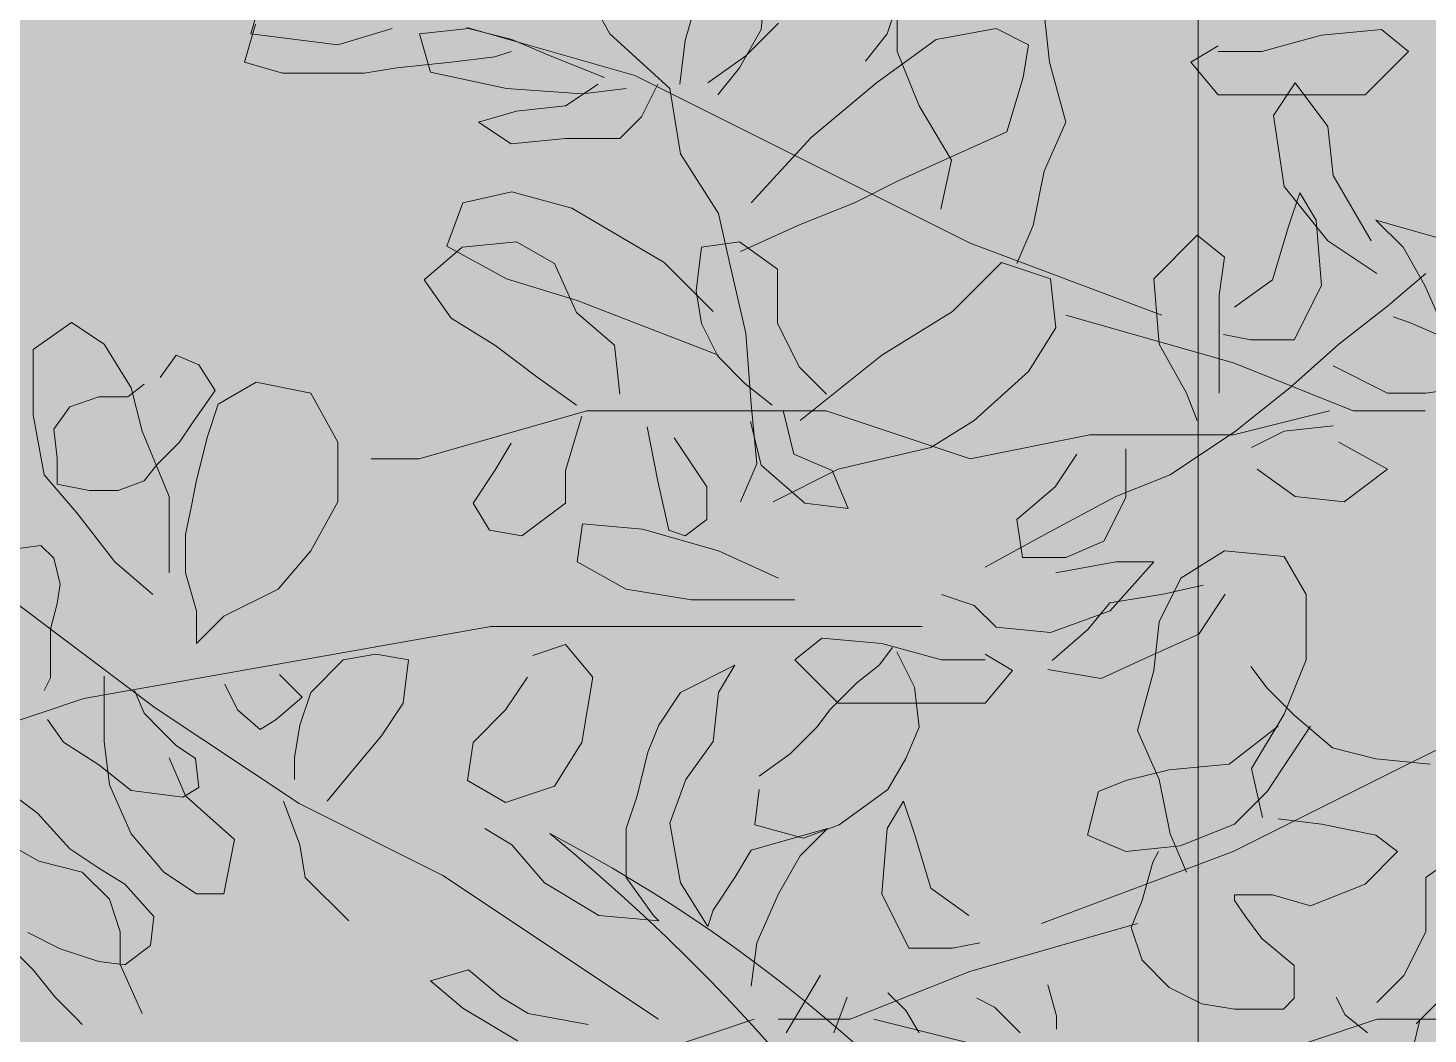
# Model space of a CAD drawing. Header units: centimetres. Extents: x -4381 to 5639, y -3920 to 4826.
# Drawn here: x 56.076 to 56.4155, y 6.8511 to 7.0951 of the extents above; entities that cross this region are included whole.
import ezdxf
from ezdxf.xclip import XClip

# ---------------------------------------------------------------- set-up
doc = ezdxf.new("R2010")
doc.units = ezdxf.units.CM
doc.header["$MEASUREMENT"] = 0
doc.header["$XCLIPFRAME"] = 0
doc.set_wipeout_variables(frame=1)
doc.linetypes.add('Wipeout_Contour', pattern=[100, 0, -100])
for name, color, linetype, lineweight, true_color in [('00-TREES_Pen_No__185', 7, 'Continuous', 5, 0xbce39b), ('Dalles_Pen_No__178', 7, 'Continuous', 5, 0xbda888), ('MURS CLOTURE_Pen_No__184', 7, 'Continuous', 5, 0xc5d295), ('MURS CLOTURE_Pen_No__185', 7, 'Continuous', 5, 0xbce39b)]:
    doc.layers.add(name, color=color, linetype=linetype, lineweight=lineweight, true_color=true_color)
doc.layers.add('0_Pen_No__1', color=7, linetype='Continuous', lineweight=5)
doc.layers.add('Dalles', color=7, linetype='Continuous')
doc.layers.add('Drawing & Figure', color=7, linetype='Continuous')

# ---------------------------------------------------------------- blocks, each defined once
blk = doc.blocks.new('Drawing_10_10', base_point=(-363.0918638569745, 10.61787171324874))
at = {"color": 254, "linetype": 'Wipeout_Contour', "lineweight": 0, "ltscale": 226.7238489884652}
blk.add_wipeout([(56.66688214230496, 7.3178717132487385), (55.82989629262052, 7.3178717132487385), (55.82989629262052, 6.287020363099307), (56.27469669636005, 6.287020363099307)], dxfattribs=at).dxf.layer = 'Dalles'
at = {"layer": 'Dalles_Pen_No__178', "linetype": 'Continuous', "ltscale": 10}
blk.add_hatch(color=256, dxfattribs=at).paths.add_polyline_path([(56.66688214230496, 7.317871713248739), (55.82989629262052, 7.317871713248739), (55.82989629262052, 6.287020363099308), (56.27469669636005, 6.287020363099308)])
at = {"layer": '0_Pen_No__1', "linetype": 'Continuous', "ltscale": 10}
for p, q in [((56.25517173139131, 7.109194492693802), (56.25385253239736, 7.094676773072328)), ((56.21712539384978, 7.093630411714094), (56.20921165115013, 7.108148131335571)), ((56.13271189650957, 7.102869158463763), (56.13007349852167, 7.093630411714094)), ((56.23538664901018, 7.092036923820419), (56.23802504699808, 7.101275670570089)), ((56.13118879492085, 7.095996697698283), (56.12855112256496, 7.086757950948612)), ((56.25801330634196, 7.096270260966003), (56.25009956364231, 7.088351438842287)), ((56.13007349852167, 7.093630411714094), (56.15117705426474, 7.090990562462187)), ((56.15117705426474, 7.090990562462187), (56.16436686730815, 7.094950336340049)), ((56.18283202506331, 7.094950336340049), (56.17096141101386, 7.093630411714094)), ((56.17096141101386, 7.093630411714094), (56.17359980900174, 7.084391664964426)), ((56.18248517296259, 7.095210112599583), (56.22314813953171, 7.083584762169449)), ((56.19338416575085, 7.092310487088141), (56.18283202506331, 7.094950336340049)), ((56.20261710744444, 7.088351438842287), (56.19338416575085, 7.092310487088141)), ((56.23163368025514, 7.080432616718574), (56.21712539384978, 7.093630411714094)), ((56.25385253239736, 7.094676773072328), (56.24857646205359, 7.085438026322659)), ((56.18922339180625, 7.088077875574567), (56.19318026315607, 7.089397800200521)), ((56.23406817564825, 7.081478978076807), (56.23538664901018, 7.092036923820419)), ((56.12855112256496, 7.086757950948612), (56.13778333862655, 7.084118101696705)), ((56.15756842100767, 7.084118101696705), (56.16548216370732, 7.085438026322659)), ((56.16548216370732, 7.085438026322659), (56.17867125111871, 7.086757950948612)), ((56.17867125111871, 7.086757950948612), (56.18922339180625, 7.088077875574567)), ((56.21580619485584, 7.083071740338472), (56.20261710744444, 7.088351438842287)), ((56.25009956364231, 7.088351438842287), (56.24086662194873, 7.081752541344527)), ((56.24857646205359, 7.085438026322659), (56.24330039170983, 7.078839128824899)), ((56.13778333862655, 7.084118101696705), (56.14701628032014, 7.084118101696705)), ((56.14701628032014, 7.084118101696705), (56.15756842100767, 7.084118101696705)), ((56.17359980900174, 7.084391664964426), (56.1920649667569, 7.080432616718574)), ((56.22314813953171, 7.083584762169449), (56.26961906470782, 7.060333335677176)), ((56.1920649667569, 7.080432616718574), (56.21053085014408, 7.079112692092619)), ((56.21428381889913, 7.081478978076807), (56.20637007619948, 7.07619927957299)), ((56.21053085014408, 7.079112692092619), (56.22108226519961, 7.080432616718574)), ((56.22483523395466, 7.073559430321081), (56.22879210530448, 7.081478978076807)), ((56.23427207824302, 7.064594972471144), (56.23163368025514, 7.080432616718574)), ((56.20637007619948, 7.07619927957299), (56.19449873651801, 7.074879354947036)), ((56.19449873651801, 7.074879354947036), (56.18526652045644, 7.072240231327137)), ((56.18526652045644, 7.072240231327137), (56.19318026315607, 7.066960532823321)), ((56.21955916361089, 7.068280457449276), (56.22483523395466, 7.073559430321081)), ((56.25141876263626, 7.052716376469567), (56.26592704904161, 7.068554020716997)), ((56.19318026315607, 7.066960532823321), (56.20637007619948, 7.068280457449276)), ((56.20637007619948, 7.068280457449276), (56.21955916361089, 7.068280457449276)), ((56.24350501993661, 7.05007652721766), (56.23427207824302, 7.064594972471144)), ((56.19338416575085, 7.055356225721475), (56.18151355170138, 7.052716376469567)), ((56.20789245215619, 7.051396451843613), (56.19338416575085, 7.055356225721475)), ((56.18151355170138, 7.052716376469567), (56.17755668035156, 7.042157705093945)), ((56.2303152068932, 7.038198656848092), (56.20789245215619, 7.051396451843613)), ((56.24614269229249, 7.038198656848092), (56.24350501993661, 7.05007652721766)), ((56.26328937668572, 7.04743740359776), (56.24878036464837, 7.04083778046799)), ((56.17207670741302, 7.033965319702509), (56.1813096491066, 7.041884141826222)), ((56.17755668035156, 7.042157705093945), (56.1920649667569, 7.03423888297023)), ((56.1813096491066, 7.041884141826222), (56.19449873651801, 7.043204066452177)), ((56.19449873651801, 7.043204066452177), (56.2037316782116, 7.037925093580371)), ((56.23802504699808, 7.0313254704506), (56.23934352036001, 7.041884141826222)), ((56.23934352036001, 7.041884141826222), (56.24857646205359, 7.043204066452177)), ((56.24857646205359, 7.043204066452177), (56.25780940374718, 7.036605168954417)), ((56.2037316782116, 7.037925093580371), (56.20900774855537, 7.026046497578793)), ((56.24218582094267, 7.026320060846516), (56.2303152068932, 7.038198656848092)), ((56.25009956364231, 7.021041087974708), (56.24614269229249, 7.038198656848092)), ((56.25780940374718, 7.036605168954417), (56.25780940374718, 7.023406648326885)), ((56.17867125111871, 7.02472657295284), (56.17207670741302, 7.033965319702509)), ((56.1920649667569, 7.03423888297023), (56.20921165115013, 7.028959910098423)), ((56.23934352036001, 7.023406648326885), (56.23802504699808, 7.0313254704506)), ((56.20921165115013, 7.028959910098423), (56.22635833554338, 7.022360286968652)), ((56.18922339180625, 7.018127675455078), (56.17867125111871, 7.02472657295284)), ((56.20900774855537, 7.026046497578793), (56.21824069024895, 7.018127675455078)), ((56.08654791367363, 7.023680211594607), (56.07731497198003, 7.017081314096846)), ((56.09446165637328, 7.018401238722801), (56.08654791367363, 7.023680211594607)), ((56.22635833554338, 7.022360286968652), (56.24350501993661, 7.015761389470891)), ((56.24330039170983, 7.01548782620317), (56.23934352036001, 7.023406648326885)), ((56.25141876263626, 7.003883519101324), (56.25009956364231, 7.021041087974708)), ((56.25780940374718, 7.023406648326885), (56.26308547409096, 7.012848702583272)), ((56.10105692571098, 7.007842567347176), (56.09446165637328, 7.018401238722801)), ((56.19977480686178, 7.010208853331365), (56.18922339180625, 7.018127675455078)), ((56.21824069024895, 7.018127675455078), (56.21955916361089, 7.006249079453501)), ((56.07731497198003, 7.017081314096846), (56.07731497198003, 7.001243669849416)), ((56.11199655389179, 7.015757761310843), (56.1080861229906, 7.010279965268332)), ((56.11746999614225, 7.013409616126902), (56.11199655389179, 7.015757761310843)), ((56.24989566104755, 7.00888892870541), (56.24330039170983, 7.01548782620317)), ((56.12137970141142, 7.00714958877775), (56.11746999614225, 7.013409616126902)), ((56.26308547409096, 7.012848702583272), (56.26968001779665, 7.006249079453501)), ((56.10417641772142, 7.008714777023041), (56.10026671245223, 7.005584400532461)), ((56.10369459806685, 6.997283895971554), (56.10105692571098, 7.007842567347176)), ((56.13139269751561, 7.009162491973131), (56.12215975582203, 7.003883519101324)), ((56.14458251055903, 7.006522642721223), (56.13139269751561, 7.009162491973131)), ((56.20900774855537, 7.003609955833603), (56.19977480686178, 7.010208853331365)), ((56.25649020475324, 7.003609955833603), (56.24989566104755, 7.00888892870541)), ((56.0932288075885, 7.005584400532461), (56.08619090272477, 7.00323625534852)), ((56.10026671245223, 7.005584400532461), (56.0932288075885, 7.005584400532461)), ((56.11590625916097, 6.9993236475513), (56.12137970141142, 7.00714958877775)), ((56.12215975582203, 7.003883519101324), (56.11952208346616, 6.99596469697761)), ((56.15117705426474, 6.994644772351656), (56.14458251055903, 7.006522642721223)), ((56.2527372359982, 6.989365073847839), (56.25141876263626, 7.003883519101324)), ((56.07731497198003, 7.001243669849416), (56.07995336996792, 6.986725950227942)), ((56.08619090272477, 7.00323625534852), (56.08228119745559, 6.997758459306009)), ((56.17086780448457, 6.990579781832363), (56.21153004542168, 7.002205857894504)), ((56.20637007619948, 6.987771585954164), (56.21032694754932, 7.000970106581696)), ((56.21153004542168, 7.002205857894504), (56.22895682377072, 7.002205857894504)), ((56.22895682377072, 7.002205857894504), (56.26381038046881, 7.002205857894504)), ((56.261766275097, 6.991731359832026), (56.25912860274113, 7.00229003120765)), ((56.26381038046881, 7.002205857894504), (56.26961906470782, 7.002205857894504)), ((56.08228119745559, 6.997758459306009), (56.08306342876222, 6.990715475018209)), ((56.11028914177256, 6.981446251724124), (56.10369459806685, 6.997283895971554)), ((56.11277805956642, 6.99462808281543), (56.11590625916097, 6.9993236475513)), ((56.2261544329486, 6.998330257329788), (56.22879210530448, 6.985132462334266)), ((56.25121486004149, 6.999650181955741), (56.25385253239736, 6.989091510580119)), ((56.10730461731597, 6.989150286772918), (56.11277805956642, 6.99462808281543)), ((56.11952208346616, 6.99596469697761), (56.11688441111027, 6.985406025601987)), ((56.15117705426474, 6.980126327098171), (56.15117705426474, 6.994644772351656)), ((56.19318026315607, 6.994371209083934), (56.18922339180625, 6.987771585954164)), ((56.24066271935395, 6.983812537708312), (56.2327489766543, 6.995691133709888)), ((56.08306342876222, 6.990715475018209), (56.08306342876222, 6.984454722037048)), ((56.15924971037454, 6.990579781832363), (56.17086780448457, 6.990579781832363)), ((56.2709992167906, 6.987771585954164), (56.261766275097, 6.991731359832026)), ((56.10417641772142, 6.985236953343687), (56.10730461731597, 6.989150286772918)), ((56.18922339180625, 6.987771585954164), (56.18394732146249, 6.979852763830451)), ((56.20637007619948, 6.979852763830451), (56.20637007619948, 6.987771585954164)), ((56.24878036464837, 6.980126327098171), (56.2527372359982, 6.989365073847839)), ((56.25385253239736, 6.989091510580119), (56.26440394745289, 6.979852763830451)), ((56.2725215927473, 6.988045149221886), (56.25669410734802, 6.980126327098171)), ((56.07995336996792, 6.986725950227942), (56.08786711266757, 6.977487203478273)), ((56.08306342876222, 6.984454722037048), (56.09088283930059, 6.982889533791757)), ((56.09792074416432, 6.982889533791757), (56.10417641772142, 6.985236953343687)), ((56.11688441111027, 6.985406025601987), (56.11556521211632, 6.978806402472217)), ((56.22879210530448, 6.985132462334266), (56.23142977766036, 6.973253866332689)), ((56.24066271935395, 6.975893715584597), (56.24066271935395, 6.983812537708312)), ((56.09088283930059, 6.982889533791757), (56.09792074416432, 6.982889533791757)), ((56.11028914177256, 6.970887580348502), (56.11028914177256, 6.981446251724124)), ((56.14458251055903, 6.968248456728604), (56.15117705426474, 6.980126327098171)), ((56.08786711266757, 6.977487203478273), (56.09710005436116, 6.965608607476696)), ((56.11556521211632, 6.978806402472217), (56.11424601312238, 6.972207504974456)), ((56.18394732146249, 6.979852763830451), (56.18790419281231, 6.973253866332689)), ((56.19581793551196, 6.971933941706735), (56.20637007619948, 6.979852763830451)), ((56.21053085014408, 6.974847354226364), (56.20921165115013, 6.965608607476696)), ((56.22503913654944, 6.973527429600409), (56.21053085014408, 6.974847354226364)), ((56.24350501993661, 6.968248456728604), (56.22503913654944, 6.973527429600409)), ((56.23538664901018, 6.971933941706735), (56.24066271935395, 6.975893715584597)), ((56.11028914177256, 6.962968758224787), (56.11028914177256, 6.970887580348502)), ((56.11424601312238, 6.972207504974456), (56.11424601312238, 6.962968758224787)), ((56.18790419281231, 6.973253866332689), (56.19581793551196, 6.971933941706735)), ((56.23142977766036, 6.973253866332689), (56.23538664901018, 6.971933941706735)), ((56.07367955561059, 6.968802839584145), (56.07915372349305, 6.969585796522796)), ((56.07915372349305, 6.969585796522796), (56.08228119745559, 6.966455420032213)), ((56.13666876785939, 6.959009709978934), (56.14458251055903, 6.968248456728604)), ((56.25801330634196, 6.961648833598833), (56.24350501993661, 6.968248456728604)), ((56.08366933149047, 6.947664453504612), (56.0604331432704, 6.965102841965816)), ((56.08228119745559, 6.966455420032213), (56.08384566006887, 6.960194667051053)), ((56.09710005436116, 6.965608607476696), (56.10633227042274, 6.957689785352981)), ((56.20921165115013, 6.965608607476696), (56.22108226519961, 6.959009709978934)), ((56.08384566006887, 6.960194667051053), (56.08306342876222, 6.955499102315183)), ((56.11424601312238, 6.962968758224787), (56.11688441111027, 6.953730011475119)), ((56.12347895481597, 6.952410812481174), (56.13666876785939, 6.959009709978934)), ((56.22108226519961, 6.959009709978934), (56.2369097505989, 6.956369860727027)), ((56.2369097505989, 6.956369860727027), (56.25009956364231, 6.956369860727027)), ((56.25009956364231, 6.956369860727027), (56.26197017769178, 6.956369860727027)), ((56.08306342876222, 6.955499102315183), (56.08149969178096, 6.949238349334021)), ((56.11688441111027, 6.953730011475119), (56.11688441111027, 6.945811189351405)), ((56.08954259697836, 6.932452304049691), (56.18829458283362, 6.949890692510895)), ((56.11688441111027, 6.945811189351405), (56.12347895481597, 6.952410812481174)), ((56.18829458283362, 6.949890692510895), (56.25219228635878, 6.949890692510895)), ((56.08149969178096, 6.949238349334021), (56.08149969178096, 6.94297832198487)), ((56.10690479407852, 6.93022606504341), (56.08366933149047, 6.947664453504612)), ((56.26856472139748, 6.947131113977358), (56.26197017769178, 6.941852141105552)), ((56.08149969178096, 6.94297832198487), (56.08149969178096, 6.937499800310349)), ((56.16040999595833, 6.943172065731505), (56.15249625325868, 6.941852141105552)), ((56.16832373865797, 6.941852141105552), (56.16040999595833, 6.943172065731505)), ((56.20637007619948, 6.945537626083683), (56.19845633349985, 6.942898502463785)), ((56.21296461990519, 6.937618803959968), (56.20637007619948, 6.945537626083683)), ((56.15249625325868, 6.941852141105552), (56.14458251055903, 6.933933318981837)), ((56.16700453966402, 6.931293469729928), (56.16832373865797, 6.941852141105552)), ((56.24746189128643, 6.940532216479597), (56.23427207824302, 6.933933318981837)), ((56.24350501993661, 6.933933318981837), (56.24746189128643, 6.940532216479597)), ((56.26197017769178, 6.941852141105552), (56.2725215927473, 6.931293469729928)), ((56.08149969178096, 6.937499800310349), (56.07993522916767, 6.934369423819768)), ((56.09446165637328, 6.931293469729928), (56.09446165637328, 6.93789236722769)), ((56.14249341600262, 6.932804235574479), (56.13701924812015, 6.938282757249)), ((56.1971371345059, 6.937618803959968), (56.19186106416213, 6.929699981836253)), ((56.21032694754932, 6.921781159712539), (56.21296461990519, 6.937618803959968)), ((56.10417641772142, 6.928891627777258), (56.1018304494335, 6.934369423819768)), ((56.12372566969933, 6.935934612065059), (56.12685386929388, 6.929674584715907)), ((56.13623701681352, 6.927326439531968), (56.14249341600262, 6.932804235574479)), ((56.14458251055903, 6.933933318981837), (56.14194483820315, 6.926014496858122)), ((56.23427207824302, 6.933933318981837), (56.22899600789926, 6.926014496858122)), ((56.24218582094267, 6.92205472298026), (56.24350501993661, 6.933933318981837)), ((56.03726226193122, 6.915013915588488), (56.08954259697836, 6.932452304049691)), ((56.09446165637328, 6.92205472298026), (56.09446165637328, 6.931293469729928)), ((56.14175835077661, 6.906975364183145), (56.10690479407852, 6.93022606504341)), ((56.12685386929388, 6.929674584715907), (56.13232731154433, 6.924979019980038)), ((56.16172919495227, 6.923374647606215), (56.16700453966402, 6.931293469729928)), ((56.19186106416213, 6.929699981836253), (56.18394732146249, 6.921781159712539)), ((56.26734420835688, 6.925478254802828), (56.27057399643282, 6.929787057677437)), ((56.08071746047432, 6.927326439531968), (56.0846271657435, 6.921848643489457)), ((56.1080861229906, 6.924979019980038), (56.10417641772142, 6.928891627777258)), ((56.13232731154433, 6.924979019980038), (56.13623701681352, 6.927326439531968)), ((56.14194483820315, 6.926014496858122), (56.1406256392092, 6.918095674734408)), ((56.22899600789926, 6.926014496858122), (56.22635833554338, 6.919414873728351)), ((56.11199655389179, 6.921065686550806), (56.1080861229906, 6.924979019980038)), ((56.15513392561455, 6.915455825482499), (56.16172919495227, 6.923374647606215)), ((56.26088535783702, 6.919015050490914), (56.26734420835688, 6.925478254802828)), ((56.0846271657435, 6.921848643489457), (56.0932288075885, 6.916370121814936)), ((56.09578085536722, 6.911496051604638), (56.09446165637328, 6.92205472298026)), ((56.1166877648356, 6.917935310060226), (56.11199655389179, 6.921065686550806)), ((56.18394732146249, 6.921781159712539), (56.18262812246855, 6.91254241296287)), ((56.2037316782116, 6.911222488336915), (56.21032694754932, 6.921781159712539)), ((56.22635833554338, 6.919414873728351), (56.22371993755549, 6.908856927984738)), ((56.23559127723696, 6.912815976230591), (56.24218582094267, 6.92205472298026)), ((56.25335039504653, 6.913629409713656), (56.26088535783702, 6.919015050490914)), ((56.0932288075885, 6.916370121814936), (56.10104894375887, 6.910110094465785)), ((56.11028914177256, 6.918095674734408), (56.11424601312238, 6.908856927984738)), ((56.11746999614225, 6.910892325772425), (56.1166877648356, 6.917935310060226)), ((56.1406256392092, 6.918095674734408), (56.1406256392092, 6.912815976230591)), ((56.14853938190885, 6.907537003358784), (56.15513392561455, 6.915455825482499)), ((56.18262812246855, 6.91254241296287), (56.19186106416213, 6.907263440091064)), ((56.23163368025514, 6.902257304854968), (56.23559127723696, 6.912815976230591)), ((56.07837149218641, 6.904631572791263), (56.07211581862932, 6.909327137527136)), ((56.10105692571098, 6.899618181235071), (56.09578085536722, 6.911496051604638)), ((56.10104894375887, 6.910110094465785), (56.11356029087305, 6.908544906220494)), ((56.11356029087305, 6.908544906220494), (56.11746999614225, 6.910892325772425)), ((56.11424601312238, 6.908856927984738), (56.12611662717185, 6.898298256609116)), ((56.19186106416213, 6.907263440091064), (56.2037316782116, 6.911222488336915)), ((56.22371993755549, 6.908856927984738), (56.22108226519961, 6.900938105861024)), ((56.25335039504653, 6.910397444741694), (56.25227355714388, 6.901780564624484)), ((56.14194483820315, 6.896978331983162), (56.13798796685333, 6.907537003358784)), ((56.17661190747471, 6.889536975721941), (56.14175835077661, 6.906975364183145)), ((56.08619090272477, 6.896023400258172), (56.07837149218641, 6.904631572791263)), ((56.23427207824302, 6.887739585233494), (56.23163368025514, 6.902257304854968)), ((56.10897066841063, 6.890379434485401), (56.10105692571098, 6.899618181235071)), ((56.19338416575085, 6.896978331983162), (56.18678962204515, 6.900938105861024)), ((56.22108226519961, 6.900938105861024), (56.22108226519961, 6.889059509859448)), ((56.26988392039143, 6.900938105861024), (56.25141876263626, 6.895658407357207)), ((56.25227355714388, 6.901780564624484), (56.26411514591296, 6.898548599652521)), ((56.26328937668572, 6.894338482731253), (56.26988392039143, 6.900938105861024)), ((56.26411514591296, 6.898548599652521), (56.2727269466061, 6.901780564624484)), ((56.07863417097398, 6.893018558105299), (56.06940122928039, 6.898298256609116)), ((56.0932288075885, 6.891327835522302), (56.08619090272477, 6.896023400258172)), ((56.12611662717185, 6.898298256609116), (56.12347895481597, 6.885099735981584)), ((56.14326331156509, 6.889059509859448), (56.14194483820315, 6.896978331983162)), ((56.2012979084505, 6.887739585233494), (56.19338416575085, 6.896978331983162)), ((56.25141876263626, 6.895658407357207), (56.24746189128643, 6.889059509859448)), ((56.08918631166151, 6.890379434485401), (56.07863417097398, 6.893018558105299)), ((56.25801330634196, 6.885099735981584), (56.26328937668572, 6.894338482731253)), ((56.09578085536722, 6.88378053698764), (56.08918631166151, 6.890379434485401)), ((56.09948448114559, 6.88741522772508), (56.0932288075885, 6.891327835522302)), ((56.11688441111027, 6.885099735981584), (56.10897066841063, 6.890379434485401)), ((56.15381545225262, 6.878500838483824), (56.14326331156509, 6.889059509859448)), ((56.22889224252184, 6.854660198799535), (56.17661190747471, 6.889536975721941)), ((56.22108226519961, 6.889059509859448), (56.22767680890531, 6.879820763109779)), ((56.24746189128643, 6.889059509859448), (56.24218582094267, 6.881140687735732)), ((56.10652238600933, 6.87958928649863), (56.09948448114559, 6.88741522772508)), ((56.12347895481597, 6.885099735981584), (56.11688441111027, 6.885099735981584)), ((56.21448772149391, 6.879820763109779), (56.2012979084505, 6.887739585233494)), ((56.24086662194873, 6.87718091385787), (56.23427207824302, 6.887739585233494)), ((56.2527372359982, 6.873221865612017), (56.25801330634196, 6.885099735981584)), ((56.09841852772309, 6.875860989231916), (56.09578085536722, 6.88378053698764)), ((56.10574015470269, 6.872546302210828), (56.10652238600933, 6.87958928649863)), ((56.22899600789926, 6.878500838483824), (56.21448772149391, 6.879820763109779)), ((56.22767680890531, 6.879820763109779), (56.22899600789926, 6.878500838483824)), ((56.24218582094267, 6.881140687735732), (56.24086662194873, 6.87718091385787)), ((56.0760255238985, 6.875676678701409), (56.08384566006887, 6.871763345272178)), ((56.09841852772309, 6.867942167108201), (56.09841852772309, 6.875860989231916)), ((56.06940122928039, 6.874541790237972), (56.07731497198003, 6.866622968114257)), ((56.08384566006887, 6.871763345272178), (56.0932288075885, 6.868632968781598)), ((56.09948448114559, 6.867850737474958), (56.10574015470269, 6.872546302210828)), ((56.25141876263626, 6.862663194236394), (56.2527372359982, 6.873221865612017)), ((56.0932288075885, 6.868632968781598), (56.09948448114559, 6.867850737474958)), ((56.07731497198003, 6.866622968114257), (56.08259104232381, 6.860023344984486)), ((56.10369459806685, 6.856064296738634), (56.09841852772309, 6.867942167108201)), ((56.18283202506331, 6.866622968114257), (56.17359980900174, 6.863983118862349)), ((56.19074649339497, 6.860023344984486), (56.18283202506331, 6.866622968114257)), ((56.25984480153488, 6.851391952227079), (56.26824108952108, 6.865395198753557)), ((56.17359980900174, 6.863983118862349), (56.18151355170138, 6.857384221364589)), ((56.08259104232381, 6.860023344984486), (56.08786711266757, 6.85474437211268)), ((56.19734103710067, 6.856064296738634), (56.19074649339497, 6.860023344984486)), ((56.08786711266757, 6.85474437211268), (56.08918631166151, 6.853424447486726)), ((56.18151355170138, 6.857384221364589), (56.19470336474479, 6.849464673608864)), ((56.21184932350602, 6.853424447486726), (56.19734103710067, 6.856064296738634)), ((56.2521277051099, 6.854660198799535), (56.21727414841181, 6.843034122737393))]:
    blk.add_line(p, q, dxfattribs=at)
at = {"color": 254, "linetype": 'Wipeout_Contour', "lineweight": 0, "ltscale": 170.2215770847853}
blk.add_wipeout([(56.27469668917318, 6.287020363099291), (56.66688213511809, 6.287020363099291), (56.66688213511809, 7.317871713248738)], dxfattribs=at).dxf.layer = 'Dalles'
at = {"layer": '00-TREES_Pen_No__185', "linetype": 'Continuous', "lineweight": 0, "ltscale": 10, "true_color": 0x5e714d}
blk.add_hatch(color=77, dxfattribs=at).paths.add_polyline_path([(55.82989629262052, 7.317871713248738), (55.82989629262052, 6.2870187232008), (56.66688213915148, 6.2870187232008), (56.66688213915148, 7.317871713248738)])
at = {"layer": 'MURS CLOTURE_Pen_No__184', "linetype": 'Continuous', "lineweight": 0, "ltscale": 10, "true_color": 0xd1e29e}
h = blk.add_hatch(color=61, dxfattribs=at)
h.paths.add_polyline_path([(56.73129795445959, 6.720731086257328), (56.72812481208061, 6.734391476281587), (56.71840317612808, 6.756433629969248), (56.69999491172426, 6.794565044060564), (56.67501225977239, 6.819547683055763), (56.60269408744067, 6.853077018089415), (56.55566359380764, 6.866431364265524), (56.54919792597033, 6.858621710385457), (56.51654161371304, 6.851646584911459), (56.4612493031123, 6.854660042381012), (56.49117750341208, 6.872254923721181), (56.50012324004825, 6.885558272306791), (56.47828019204483, 6.895658503176485), (56.42420268913897, 6.895658503176485), (56.35746969880611, 6.858993969474011), (56.37522052704647, 6.882004299978817), (56.41729655811858, 6.905672066647083), (56.47828019204483, 6.927334031742781), (56.55798829875796, 6.937886529353808), (56.59584934528805, 6.960510879619564), (56.61781515807043, 7.001000582440323), (56.61781515807043, 7.046363807286466), (56.5916954775231, 7.072483487833805), (56.56928868328927, 7.050076693600074), (56.51985689762328, 7.030585287536481), (56.48326840682198, 7.010638479208977), (56.42715812648396, 6.987851820300905), (56.42128327143361, 6.995698983841672), (56.44662507028873, 7.021040795653474), (56.43833458013301, 7.037817111248009), (56.44265114524138, 7.064114622570136), (56.44265114524138, 7.096561398995767), (56.43334683179715, 7.10048348426673), (56.38771185302245, 7.087124953074941), (56.3708133427439, 7.05603049385341), (56.34902177172911, 7.034238922838572), (56.3363720241223, 6.979605266331521), (56.30997237509546, 6.976017930488421), (56.30997237509546, 7.003955125772688), (56.31933829767144, 7.021381155334562), (56.3155717187727, 7.037037311963442), (56.30500744351687, 7.0311104486996), (56.26740069823395, 7.022696027661493), (56.26740069823395, 7.037159675084545), (56.29961516094077, 7.05162330955089), (56.3199957338349, 7.072003882445128), (56.31868561661868, 7.090990909900268), (56.32854242987335, 7.123941481882627), (56.3029023417581, 7.139720001632606), (56.29895771182048, 7.158128266036448), (56.29632796716662, 7.175879094276826), (56.28778127112825, 7.190342728743173), (56.26988396733887, 7.16226084593526), (56.25227921298963, 7.15340667433276), (56.24044573779159, 7.172591900502797), (56.2072503488702, 7.18984692747337), (56.16286805023876, 7.202834054719126), (56.13086042836919, 7.19473906828369), (56.11290303138246, 7.147609261507598), (56.11290303138246, 7.115244319630134), (56.14406819534273, 7.091880115601029), (56.1700998609937, 7.078578269993188), (56.23306044191052, 7.071868394181963), (56.20888871124841, 7.057540247978783), (56.18151340938562, 7.052716311263069), (56.17755652240524, 7.042157801740967), (56.20143825609833, 7.031353024128786), (56.23093990871615, 7.020597261731247), (56.24702011238298, 7.005602648541285), (56.239130852508, 6.976017930488421), (56.20691638980126, 6.976017930488421), (56.2131620527893, 6.957938390644664), (56.2325564779167, 6.938543965517272), (56.22372025135051, 6.908856643318284), (56.21868601435747, 6.879438807624566), (56.18127631464267, 6.916848507339399), (56.16745899948698, 6.934929239200009), (56.15695109885426, 6.949720406209591), (56.15234903275326, 6.96812867061343), (56.15117725427528, 6.980126566396574), (56.14829122599847, 6.999842719463406), (56.13459821746956, 7.016121653070137), (56.09909656098884, 7.02532578527206), (56.07304558984758, 7.020432206267492), (56.07986269534857, 7.048225063859142), (56.06195130762109, 7.074962351659073), (56.03138044180138, 7.105533217478785), (55.98338747230134, 7.119996864901836), (55.95577486838827, 7.132219468818104), (55.89068897325271, 7.166082996141313), (55.87162305242144, 7.132230158099648), (55.86496217886818, 7.096270158182966), (55.91304159550337, 7.083180336094149), (55.89594826820993, 7.053855827545847), (55.90186515481097, 7.01743652539707), (55.94282013290481, 6.960904893015652), (55.96661543241943, 6.956398253046298), (56.01847823279948, 6.969152042993462), (56.04083112714085, 6.973754109094424), (56.031151574566, 6.941851980716082), (56.02679023108532, 6.933073385573278), (56.05463732544376, 6.933073385573278), (56.07041583223698, 6.931678065065605), (56.08290715821296, 6.915899558272328), (56.09079640513129, 6.905380553743479), (56.08054731467895, 6.906366040718373), (56.09120730111385, 6.901070000546122), (56.06425234067159, 6.901070000546122), (55.99982341525802, 6.901070000546122), (55.93210729607065, 6.881346863815346), (55.92093085537826, 6.835983638969212), (55.91304159550337, 6.785360911858644), (55.94852522920757, 6.770153627314411), (55.97971200495149, 6.766316784205001), (56.0013075669346, 6.766316784205001), (56.03326635498345, 6.775762273905844), (56.13721582169093, 6.766121435965183), (56.11318180784517, 6.749067237920599), (56.0676599022341, 6.733233522607734), (56.0676599022341, 6.703256022045748), (56.19185554193598, 6.703256022045748), (56.20224640465317, 6.696123278256611), (56.24974752467846, 6.694144063842505), (56.33980172869357, 6.703256022045748), (56.38767146697319, 6.703256022045748), (56.3962585490609, 6.703256022045748), (56.42517639846902, 6.734293847510145), (56.42441310602662, 6.73719195143595), (56.44694371453234, 6.764175805330183), (56.4733986239057, 6.746593219902966), (56.51397250643812, 6.775786606597653), (56.5476191287547, 6.758963299331901), (56.56583515885751, 6.716085174401615), (56.63371490719094, 6.708493360248552), (56.69408091276127, 6.712946590167672)])
h.paths.add_polyline_path([(56.41214961074965, 6.742432705348381), (56.4045379094071, 6.717849612262265), (56.37653837941556, 6.727092485011846), (56.35571950710787, 6.747911357319533), (56.35571950710787, 6.785714046850763), (56.36558108842999, 6.792836295708931), (56.37105972744436, 6.788453366357985), (56.38256489269678, 6.762155855035862)], flags=0)
h.paths.add_polyline_path([(56.21146545002249, 6.837221652122655), (56.19306239421409, 6.805927154334135), (56.18045064862267, 6.787627402333854), (56.15470977029995, 6.787627402333854), (56.1615382388311, 6.809546843069378), (56.17491860207071, 6.816469688239088)], flags=0)
at = {"layer": 'MURS CLOTURE_Pen_No__185', "linetype": 'Continuous', "lineweight": 0, "ltscale": 10, "true_color": 0xc7e4ae}
h = blk.add_hatch(color=9, dxfattribs=at)
h.paths.add_polyline_path([(55.94148133646959, 6.868276642353427), (55.97869837816791, 6.860492146263772), (56.03906438373825, 6.856038916344651), (56.10694413207167, 6.863630730497714), (56.12516016217448, 6.906508855427999), (56.15880678449106, 6.923332162693753), (56.19938066702348, 6.894138775999065), (56.22583557639685, 6.911721361426284), (56.24836618490257, 6.884737507532049), (56.24760289246016, 6.881839403606244), (56.27652074186828, 6.850801578141846), (56.285107823956, 6.850801578141846), (56.33297756223561, 6.850801578141846), (56.42303176625072, 6.841689619938604), (56.47053288627602, 6.843668834352709), (56.48092374899321, 6.850801578141846), (56.60511938869508, 6.850801578141846), (56.60511938869508, 6.880779078703833), (56.55959748308401, 6.896612794016699), (56.53556346923825, 6.913666992061282), (56.63951293594573, 6.923307830001943), (56.67147172399459, 6.913862340301099), (56.69306728597769, 6.913862340301099), (56.72425406172161, 6.91769918341051), (56.75973769542581, 6.932906467954744), (56.75184843555093, 6.98352919506531), (56.74067199485853, 7.028892419911446), (56.67295587567116, 7.048615556642221), (56.6085269502576, 7.048615556642221), (56.58157198981533, 7.048615556642221), (56.59223197625023, 7.053911596814472), (56.5819828857979, 7.052926109839578), (56.58987213271622, 7.063445114368427), (56.60236345869221, 7.079223621161704), (56.61814196548542, 7.080618941669377), (56.64598905984386, 7.080618941669377), (56.64162771636319, 7.08939753681218), (56.63194816378834, 7.121299665190523), (56.6543010581297, 7.11669759908956), (56.70616385850975, 7.103943809142396), (56.72995915802437, 7.10845044911175), (56.77091413611821, 7.164982081493168), (56.77683102271924, 7.201401383641945), (56.75973769542581, 7.230725892190248), (56.807817112061, 7.243815714279064), (56.80115623850774, 7.279775714195747), (56.78209031767647, 7.313628552237411), (56.71700442254091, 7.279765024914203), (56.68939181862784, 7.267542420997936), (56.6413988491278, 7.253078773574884), (56.6108279833081, 7.222507907755171), (56.59291659558061, 7.195770619955241), (56.5997337010816, 7.167977762363592), (56.57368272994034, 7.172871341368159), (56.53818107345963, 7.163667209166236), (56.52448806493071, 7.147388275559504), (56.5216020366539, 7.127672122492673), (56.52043025817592, 7.115674226709529), (56.51582819207492, 7.09726596230569), (56.5053202914422, 7.082474795296109), (56.49150297628651, 7.064394063435497), (56.45409327657171, 7.026984363720665), (56.44905903957866, 7.056402199414383), (56.44022281301248, 7.086089521613371), (56.45961723813988, 7.105483946740762), (56.46586290112792, 7.123563486584519), (56.43364843842118, 7.123563486584519), (56.4257591785462, 7.153148204637384), (56.44183938221303, 7.168142817827347), (56.47134103483084, 7.178898580224885), (56.49522276852386, 7.189703357837065), (56.49126588154356, 7.200261867359167), (56.46389057968078, 7.205085804074883), (56.43971884901866, 7.219413950278061), (56.50267942993548, 7.226123826089287), (56.52871109558646, 7.239425671697128), (56.55987625954673, 7.262789875726232), (56.55987625954673, 7.295154817603697), (56.54191886256, 7.342284624379788), (56.50991124069043, 7.350379610815224), (56.46552894205898, 7.337392483569468), (56.4323335531376, 7.320137456598896), (56.42050007793955, 7.300952230428859), (56.40289532359031, 7.30980640203136), (56.38499801980092, 7.337888284839273), (56.37645132376257, 7.323424650372927), (56.37382157910871, 7.305673822132547), (56.36987694917109, 7.287265557728706), (56.34423686105583, 7.271487037978726), (56.3540936743105, 7.238536465996366), (56.35278355709428, 7.219549438541229), (56.37316412998841, 7.199168865646989), (56.40537859269523, 7.184705231180644), (56.40537859269523, 7.170241583757591), (56.36777184741231, 7.178656004795698), (56.35720757215648, 7.184582868059543), (56.35344099325774, 7.168926711430661), (56.36280691583373, 7.151500681868786), (56.36280691583373, 7.123563486584519), (56.33640726680689, 7.12715082242762), (56.32375751920007, 7.181784478934672), (56.3019659481852, 7.203576049949509), (56.28506743790673, 7.23467050917104), (56.23943245913203, 7.248029040362828), (56.2301281456878, 7.244106955091867), (56.2301281456878, 7.211660178666237), (56.23444471079617, 7.185362667344108), (56.22615422064045, 7.168586351749575), (56.25149601949558, 7.143244539937771), (56.24562116444523, 7.135397376397005), (56.18951088410719, 7.158184035305075), (56.15292239330589, 7.17813084363258), (56.10349060763991, 7.197622249696173), (56.08108381340608, 7.220029043929904), (56.05496413285876, 7.193909363382564), (56.05496413285876, 7.148546138536421), (56.07692994564113, 7.108056435715662), (56.11479099217122, 7.085432085449907), (56.19449909888434, 7.07487958783888), (56.25548273281061, 7.053217622743182), (56.29755876388272, 7.029549856074915), (56.31530959212307, 7.00653952557011), (56.24857660179021, 7.043204059272584), (56.19449909888434, 7.043204059272584), (56.17265605088093, 7.03310382840289), (56.1816017875171, 7.01980047981728), (56.21152998781689, 7.00220559847711), (56.15623767721614, 6.999192141007557), (56.12358136495877, 7.006167266481556), (56.11747006300058, 7.013409973825198), (56.0700852034885, 7.000622574185514), (55.9977670311568, 6.967093239151861), (55.97278437920492, 6.942110600156662), (55.95437611480109, 6.903979186065347), (55.94465447884858, 6.881937032377686)])
h.paths.add_polyline_path([(56.26062968017953, 6.88997826144448), (56.29021439823241, 6.909701411131961), (56.30171956348482, 6.935998922454084), (56.30719820249919, 6.940381851805031), (56.31705978382131, 6.933259602946862), (56.31705978382131, 6.895456913415632), (56.29624091151362, 6.874638041107945), (56.26824138152209, 6.865395168358365)], flags=0)
h.paths.add_polyline_path([(56.46131384090669, 6.984767208218753), (56.49786068885847, 6.964015244335187), (56.51124105209809, 6.957092399165477), (56.51806952062923, 6.935172958429953), (56.49232864230651, 6.935172958429953), (56.47971689671509, 6.953472710430235)], flags=0)
at = {"layer": '0_Pen_No__1', "linetype": 'Continuous', "ltscale": 10}
for p, q in [((56.35978972641436, 7.34633393604746), (56.35978972641436, 6.742604475675313)), ((56.28682670218988, 7.089397800200521), (56.28682670218988, 7.105235444447951)), ((56.28703060478466, 7.101549233837809), (56.28439220679677, 7.093630411714094)), ((56.3224385443383, 7.098636546950189), (56.32375774333224, 7.086757950948612)), ((56.28439220679677, 7.093630411714094), (56.27911686208502, 7.087031514216334)), ((56.2817545344409, 7.081752541344527), (56.29626354647825, 7.092310487088141)), ((56.29626354647825, 7.092310487088141), (56.3107718328836, 7.094950336340049)), ((56.3107718328836, 7.094950336340049), (56.31868557558325, 7.090990562462187)), ((56.37519707087993, 7.089397800200521), (56.38970535728528, 7.093356848446374)), ((56.38970535728528, 7.093356848446374), (56.40421436932264, 7.094676773072328)), ((56.40421436932264, 7.094676773072328), (56.41080891302834, 7.089397800200521)), ((56.29210204690165, 7.07619927957299), (56.28682670218988, 7.089397800200521)), ((56.31868557558325, 7.090990562462187), (56.31736637658931, 7.083071740338472)), ((56.3580503864867, 7.086757950948612), (56.36464565582441, 7.090716999194465)), ((56.36464565582441, 7.089397800200521), (56.37519707087993, 7.089397800200521)), ((56.41080891302834, 7.089397800200521), (56.40025749797282, 7.078839128824899)), ((56.32375774333224, 7.086757950948612), (56.32771461468207, 7.072240231327137)), ((56.36464565582441, 7.078839128824899), (56.3580503864867, 7.086757950948612)), ((56.31736637658931, 7.083071740338472), (56.31340950523948, 7.069873945342951)), ((56.26592704904161, 7.068554020716997), (56.2817545344409, 7.081752541344527)), ((56.38179161458564, 7.078839128824899), (56.36464565582441, 7.078839128824899)), ((56.38331471617435, 7.081752541344527), (56.37803864583059, 7.073832993588802)), ((56.40025749797282, 7.078839128824899), (56.38179161458564, 7.078839128824899)), ((56.391228458874, 7.071193869968904), (56.38331471617435, 7.081752541344527)), ((56.3000165152333, 7.06300148457747), (56.29210204690165, 7.07619927957299)), ((56.32771461468207, 7.072240231327137), (56.3224385443383, 7.06036163532556)), ((56.37803864583059, 7.073832993588802), (56.38067704381847, 7.05667542471542)), ((56.31340950523948, 7.069873945342951), (56.30153889119001, 7.064594972471144)), ((56.39254765786794, 7.059315273967328), (56.391228458874, 7.071193869968904)), ((56.30153889119001, 7.064594972471144), (56.28703060478466, 7.057995349341375)), ((56.29737811724541, 7.051122888575892), (56.3000165152333, 7.06300148457747)), ((56.26961906470782, 7.060333335677176), (56.30447262140592, 7.042894947215974)), ((56.3224385443383, 7.06036163532556), (56.31980087198242, 7.04716384033004)), ((56.40178059956153, 7.043477629719898), (56.39254765786794, 7.059315273967328)), ((56.28703060478466, 7.057995349341375), (56.27647846409714, 7.052716376469567)), ((56.38067704381847, 7.05667542471542), (56.391228458874, 7.043477629719898)), ((56.38179161458564, 7.04716384033004), (56.38443001257352, 7.055082662453755)), ((56.38443001257352, 7.055082662453755), (56.38838688392335, 7.048483039323984)), ((56.27647846409714, 7.052716376469567), (56.26328937668572, 7.04743740359776)), ((56.38838688392335, 7.048483039323984), (56.38970535728528, 7.032645395076555)), ((56.40949043966641, 7.041884141826222), (56.40289517032869, 7.048483039323984)), ((56.40289517032869, 7.048483039323984), (56.42136105371588, 7.043204066452177)), ((56.31980087198242, 7.04716384033004), (56.31584400063259, 7.037925093580371)), ((56.35957348807542, 7.044797554345853), (56.3490220730199, 7.03423888297023)), ((56.36616803178111, 7.039517855842035), (56.35957348807542, 7.044797554345853)), ((56.37783474323581, 7.033965319702509), (56.38179161458564, 7.04716384033004)), ((56.30447262140592, 7.042894947215974), (56.35094427221404, 7.02545655875477)), ((56.391228458874, 7.043477629719898), (56.40309907292347, 7.035558807596185)), ((56.41476578437816, 7.032645395076555), (56.40949043966641, 7.041884141826222)), ((56.30022041782807, 7.026320060846516), (56.31209103187754, 7.038198656848092)), ((56.31209103187754, 7.038198656848092), (56.32396164592701, 7.03423888297023)), ((56.36484955841918, 7.030279834724378), (56.36616803178111, 7.039517855842035)), ((56.41496968697294, 7.035558807596185), (56.40573747091135, 7.027639985472469)), ((56.32396164592701, 7.03423888297023), (56.32528011928895, 7.022360286968652)), ((56.3490220730199, 7.03423888297023), (56.35034054638183, 7.018401238722801)), ((56.36860252717424, 7.027366422204747), (56.37783474323581, 7.033965319702509)), ((56.38970535728528, 7.032645395076555), (56.38311081357958, 7.019447600081033)), ((56.42004185472192, 7.020767524706987), (56.41476578437816, 7.032645395076555)), ((56.36484955841918, 7.019721163348754), (56.36484955841918, 7.030279834724378)), ((56.40573747091135, 7.027639985472469), (56.39386685686188, 7.018401238722801)), ((56.28307373343484, 7.015761389470891), (56.30022041782807, 7.026320060846516)), ((56.32770880962599, 7.02545655875477), (56.36837105056308, 7.013831208324636)), ((56.41101281562312, 7.023680211594607), (56.40705594427329, 7.025000136220561)), ((56.32528011928895, 7.022360286968652), (56.31868557558325, 7.011802341225041)), ((56.4202457573167, 7.019721163348754), (56.41101281562312, 7.023680211594607)), ((56.35034054638183, 7.018401238722801), (56.35693581571955, 7.006522642721223)), ((56.36484955841918, 7.006522642721223), (56.36484955841918, 7.019721163348754)), ((56.37255939852406, 7.019447600081033), (56.36596412918634, 7.020767524706987)), ((56.38311081357958, 7.019447600081033), (56.37255939852406, 7.019447600081033)), ((56.39386685686188, 7.018401238722801), (56.38199551718041, 7.007842567347176)), ((56.26328937668572, 6.999923745223463), (56.28307373343484, 7.015761389470891)), ((56.31868557558325, 7.011802341225041), (56.30549576253983, 6.999923745223463)), ((56.36837105056308, 7.013831208324636), (56.39741592302217, 7.002205857894504)), ((56.40573747091135, 7.006522642721223), (56.39254765786794, 7.013122265850994)), ((56.38199551718041, 7.007842567347176), (56.368806429769, 6.997283895971554)), ((56.42420262866653, 7.007842567347176), (56.41496968697294, 7.006522642721223)), ((56.35693581571955, 7.006522642721223), (56.35957348807542, 6.999923745223463)), ((56.41496968697294, 7.006522642721223), (56.40573747091135, 7.006522642721223)), ((56.26961906470782, 7.002205857894504), (56.30447262140592, 6.990579781832363)), ((56.36837105056308, 6.996392819863434), (56.39160651315114, 7.002205857894504)), ((56.39741592302217, 7.002205857894504), (56.41484270137121, 7.002205857894504)), ((56.30549576253983, 6.999923745223463), (56.29494434748431, 6.993324847725702)), ((56.368806429769, 6.997283895971554), (56.35297894436972, 6.986725950227942)), ((56.38067704381847, 6.997283895971554), (56.37276330111883, 6.993324847725702)), ((56.39254765786794, 6.998603820597508), (56.38067704381847, 6.997283895971554)), ((56.30447262140592, 6.990579781832363), (56.333517493865, 6.996392819863434)), ((56.333517493865, 6.996392819863434), (56.36837105056308, 6.996392819863434)), ((56.39386685686188, 6.994644772351656), (56.40573747091135, 6.988045149221886)), ((56.29494434748431, 6.993324847725702), (56.2725215927473, 6.988045149221886)), ((56.33035228703795, 6.991731359832026), (56.32507621669417, 6.983812537708312)), ((56.34222290108741, 6.981172688456404), (56.34222290108741, 6.993051284457981)), ((56.27495608814041, 6.978532839204496), (56.2709992167906, 6.987771585954164)), ((56.38331471617435, 6.981446251724124), (56.37408177448076, 6.988045149221886)), ((56.40573747091135, 6.988045149221886), (56.39518533022382, 6.980126327098171)), ((56.32507621669417, 6.983812537708312), (56.31584400063259, 6.975893715584597)), ((56.35297894436972, 6.986725950227942), (56.3397891313263, 6.981446251724124)), ((56.3397891313263, 6.981446251724124), (56.32264244693307, 6.972207504974456)), ((56.33694683074364, 6.970614017080782), (56.34222290108741, 6.981172688456404)), ((56.39518533022382, 6.980126327098171), (56.38331471617435, 6.981446251724124)), ((56.26440394745289, 6.979852763830451), (56.27495608814041, 6.978532839204496)), ((56.31584400063259, 6.975893715584597), (56.31716247399453, 6.966654968834929)), ((56.32264244693307, 6.972207504974456), (56.30813416052772, 6.964288682850742)), ((56.32771461468207, 6.966654968834929), (56.33694683074364, 6.970614017080782)), ((56.31716247399453, 6.966654968834929), (56.32771461468207, 6.966654968834929)), ((56.36616803178111, 6.968248456728604), (56.35561661672559, 6.961648833598833)), ((56.38067704381847, 6.966928532102649), (56.36616803178111, 6.968248456728604)), ((56.38595311416225, 6.957689785352981), (56.38067704381847, 6.966928532102649)), ((56.32528011928895, 6.962968758224787), (56.3397891313263, 6.965608607476696)), ((56.3490220730199, 6.965608607476696), (56.33846993233236, 6.953730011475119)), ((56.3397891313263, 6.965608607476696), (56.3490220730199, 6.965608607476696)), ((56.35561661672559, 6.961648833598833), (56.35034054638183, 6.95109088785522)), ((56.35130999074701, 6.957793550730393), (56.3609979037108, 6.959947952167697)), ((56.30549576253983, 6.955049936101072), (56.29758201984018, 6.957689785352981)), ((56.33839228970731, 6.955639149293087), (56.35130999074701, 6.957793550730393)), ((56.35992179144016, 6.948099107078525), (56.36638064196001, 6.957793550730393)), ((56.38595311416225, 6.941852141105552), (56.38595311416225, 6.957689785352981)), ((56.3107718328836, 6.949770963229265), (56.30549576253983, 6.955049936101072)), ((56.33846993233236, 6.953730011475119), (56.32396164592701, 6.948451038603312)), ((56.33300955145808, 6.949176670613181), (56.33839228970731, 6.955639149293087)), ((56.25219228635878, 6.949890692510895), (56.29285525292789, 6.949890692510895)), ((56.32396164592701, 6.948451038603312), (56.3107718328836, 6.949770963229265)), ((56.35034054638183, 6.95109088785522), (56.3490220730199, 6.939212291853643)), ((56.28307373343484, 6.945811189351405), (56.26856472139748, 6.947131113977358)), ((56.32439775076494, 6.941635902766611), (56.33300955145808, 6.949176670613181)), ((56.34808020267108, 6.942713466301267), (56.35992179144016, 6.948099107078525)), ((56.28241485956988, 6.940559064863963), (56.2856446476458, 6.944867867738573)), ((56.29758201984018, 6.941852141105552), (56.28307373343484, 6.945811189351405)), ((56.28995054799238, 6.937327099892), (56.28672075991646, 6.943790304203914)), ((56.31472870423342, 6.939212291853643), (56.30813416052772, 6.943172065731505)), ((56.27703284695266, 6.936250261989353), (56.28241485956988, 6.940559064863963)), ((56.30813416052772, 6.941852141105552), (56.29758201984018, 6.941852141105552)), ((56.32332163849431, 6.939481501329305), (56.33623933953402, 6.937327099892)), ((56.33623933953402, 6.937327099892), (56.34808020267108, 6.942713466301267)), ((56.37255939852406, 6.940258653211876), (56.37651626987387, 6.93497968034007)), ((56.38067704381847, 6.92865362047802), (56.38595311416225, 6.941852141105552)), ((56.27057399643282, 6.929787057677437), (56.27703284695266, 6.936250261989353)), ((56.29102666026302, 6.935172698454696), (56.28995054799238, 6.937327099892)), ((56.30813416052772, 6.931293469729928), (56.31472870423342, 6.939212291853643)), ((56.3490220730199, 6.939212291853643), (56.34506520167007, 6.924694572232168)), ((56.44963167682042, 6.936039103074481), (56.4031600260123, 6.912787676582206)), ((56.29210349816567, 6.925478254802828), (56.29102666026302, 6.935172698454696)), ((56.37651626987387, 6.93497968034007), (56.38311081357958, 6.928380057210299)), ((56.2725215927473, 6.931293469729928), (56.29098747613448, 6.931293469729928)), ((56.29098747613448, 6.931293469729928), (56.30813416052772, 6.931293469729928)), ((56.37276330111883, 6.915455825482499), (56.38067704381847, 6.92865362047802)), ((56.38311081357958, 6.928380057210299), (56.39234375527317, 6.920461235086585)), ((56.28887371008974, 6.917938212588265), (56.29210349816567, 6.925478254802828)), ((56.34506520167007, 6.924694572232168), (56.35034054638183, 6.912815976230591)), ((56.37915394222976, 6.925740933590401), (56.36728332818029, 6.916502186840733)), ((56.38179161458564, 6.917822111466686), (56.38706768492941, 6.925740933590401)), ((56.39234375527317, 6.920461235086585), (56.40289517032869, 6.917822111466686)), ((56.28456780974316, 6.910397444741694), (56.28887371008974, 6.917938212588265)), ((56.36728332818029, 6.916502186840733), (56.35277504177494, 6.915182262214778)), ((56.37651626987387, 6.909902563710962), (56.38179161458564, 6.917822111466686)), ((56.40289517032869, 6.917822111466686), (56.41608498337211, 6.916502186840733)), ((56.34222290108741, 6.91254241296287), (56.33562835738171, 6.909902563710962)), ((56.35277504177494, 6.915182262214778), (56.34222290108741, 6.91254241296287)), ((56.35034054638183, 6.912815976230591), (56.35297894436972, 6.899618181235071)), ((56.4031600260123, 6.912787676582206), (56.36830646931421, 6.895349288121003)), ((56.37540097347471, 6.903577229480923), (56.37276330111883, 6.915455825482499)), ((56.2727269466061, 6.901780564624484), (56.28456780974316, 6.910397444741694)), ((56.33562835738171, 6.909902563710962), (56.33298995939382, 6.899344617967349)), ((56.36860252717424, 6.901983741587248), (56.37651626987387, 6.909902563710962)), ((56.2883498037786, 6.907537003358784), (56.28439220679677, 6.900938105861024)), ((56.29098747613448, 6.899618181235071), (56.2883498037786, 6.907537003358784)), ((56.37915394222976, 6.903303666213201), (56.38970535728528, 6.901983741587248)), ((56.28439220679677, 6.900938105861024), (56.28307373343484, 6.885099735981584)), ((56.29494434748431, 6.886419660607539), (56.29098747613448, 6.899618181235071)), ((56.33298995939382, 6.899344617967349), (56.34222290108741, 6.895384844089486)), ((56.35297894436972, 6.899618181235071), (56.35693581571955, 6.890379434485401)), ((56.35541271413083, 6.89670476871544), (56.36860252717424, 6.901983741587248)), ((56.38970535728528, 6.901983741587248), (56.40289517032869, 6.899344617967349)), ((56.40289517032869, 6.899344617967349), (56.40817124067247, 6.895384844089486)), ((56.36830646931421, 6.895349288121003), (56.32183481850608, 6.877910899659799)), ((56.34222290108741, 6.895384844089486), (56.35541271413083, 6.89670476871544)), ((56.34881817042512, 6.892744994837578), (56.35013664378705, 6.895384844089486)), ((56.40817124067247, 6.895384844089486), (56.40025749797282, 6.887466021965771)), ((56.42420262866653, 6.895658407357207), (56.41496968697294, 6.889059509859448)), ((56.34617977243723, 6.883506973719919), (56.34881817042512, 6.892744994837578)), ((56.41496968697294, 6.889059509859448), (56.41496968697294, 6.875860989231916)), ((56.28307373343484, 6.885099735981584), (56.28966827714054, 6.871901940986064)), ((56.3041772891779, 6.879820763109779), (56.29494434748431, 6.886419660607539)), ((56.40025749797282, 6.887466021965771), (56.38706768492941, 6.882187049093965)), ((56.34354210008136, 6.876907350590149), (56.34617977243723, 6.883506973719919)), ((56.37783474323581, 6.884826172713863), (56.36860252717424, 6.884826172713863)), ((56.36860252717424, 6.884826172713863), (56.36860252717424, 6.883506973719919)), ((56.36860252717424, 6.883506973719919), (56.37124019953011, 6.879547199842056)), ((56.38706768492941, 6.882187049093965), (56.37783474323581, 6.884826172713863)), ((56.37124019953011, 6.879547199842056), (56.37519707087993, 6.874268226970251)), ((56.34507100672614, 6.877910899659799), (56.30440804015704, 6.866285549229667)), ((56.34617977243723, 6.868988528466434), (56.34354210008136, 6.876907350590149)), ((56.41496968697294, 6.875860989231916), (56.40969434226118, 6.865303043488304)), ((56.28966827714054, 6.871901940986064), (56.30022041782807, 6.871901940986064)), ((56.30022041782807, 6.871901940986064), (56.30681496153378, 6.873221865612017)), ((56.37519707087993, 6.874268226970251), (56.38311081357958, 6.867668603840481)), ((56.35277504177494, 6.862389630968674), (56.34617977243723, 6.868988528466434)), ((56.30440804015704, 6.866285549229667), (56.27536389332997, 6.854660198799535)), ((56.38311081357958, 6.867668603840481), (56.38311081357958, 6.859749781716765)), ((56.40969434226118, 6.865303043488304), (56.40309907292347, 6.858703420358532)), ((56.32332163849431, 6.863002064385004), (56.32547458866759, 6.855461296538431)), ((56.36068878447459, 6.858429857090812), (56.35277504177494, 6.862389630968674)), ((56.27469994004094, 6.860009557976299), (56.27147087759702, 6.851391952227079)), ((56.28456780974316, 6.861086395878948), (56.28887371008974, 6.856777593004336)), ((56.30609803710802, 6.859770099413041), (56.31040393745459, 6.857615697975737)), ((56.36860252717424, 6.857110658096867), (56.36068878447459, 6.858429857090812)), ((56.38311081357958, 6.859749781716765), (56.3804731412237, 6.857110658096867)), ((56.39329288194208, 6.860009557976299), (56.39544583211536, 6.855700755101688)), ((56.41266943350165, 6.853546353664385), (56.41805144611885, 6.858931994441642)), ((56.27536389332997, 6.854660198799535), (56.25793711498093, 6.854660198799535)), ((56.30440804015704, 6.848847160768464), (56.28117257756898, 6.854660198799535)), ((56.28887371008974, 6.856777593004336), (56.29210349816567, 6.851391952227079)), ((56.31040393745459, 6.857615697975737), (56.3166233294112, 6.851391952227079)), ((56.32547458866759, 6.855461296538431), (56.32547458866759, 6.852230057198478)), ((56.4031600260123, 6.854660198799535), (56.36830646931421, 6.843034122737393)), ((56.3804731412237, 6.857110658096867), (56.36860252717424, 6.857110658096867)), ((56.39544583211536, 6.855700755101688), (56.40082784473257, 6.851391952227079)), ((56.40896871025131, 6.854660198799535), (56.4031600260123, 6.854660198799535)), ((56.4438222669494, 6.854660198799535), (56.40896871025131, 6.854660198799535)), ((56.41101281562312, 6.844185700737057), (56.413651213611, 6.85474437211268))]:
    blk.add_line(p, q, dxfattribs=at)
for centre, radius, start, end in [((56.02949986518926, 6.569317069274214), 0.3729875985264587, 6.415700850512015, 62.351444172272), ((55.89726121284251, 6.528081922992259), 0.4809695969120384, 353.8039999507643, 50.59440243503698)]:
    blk.add_arc(centre, radius, start, end, dxfattribs=at)

msp = doc.modelspace()

# ---------------------------------------------------------------- block references
at = {"layer": 'Drawing & Figure', "color": 151, "linetype": 'Continuous', "lineweight": 5, "ltscale": 10, "true_color": 0x80c2ff}
ref = msp.add_blockref('Drawing_10_10', (-363.0918638569745, 10.61787171324874), dxfattribs=at)
XClip(ref).set_block_clipping_path([(51.74639846186933, 0.9963282176723767), (100.442691885854, 21.32880806323471)])

doc.saveas('drawing.dxf')
